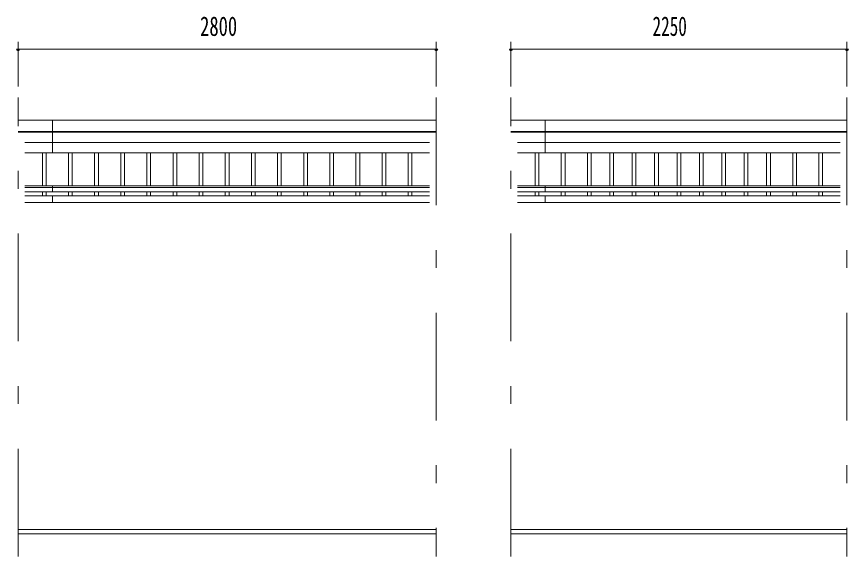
# Model space of a CAD drawing. Units: millimetres, scale not verified. Extents: x -25598 to 25608, y -10130 to 10130.
# Drawn here: x -15729 to -10159, y 1515 to 5126 of the extents above; entities that cross this region are included whole.
import ezdxf
from ezdxf.enums import TextEntityAlignment as Align

# ---------------------------------------------------------------- set-up
doc = ezdxf.new("R2010")
doc.units = ezdxf.units.MM
doc.header["$LTSCALE"] = 60
doc.linetypes.add('USER3', pattern=[24, 12, -5, 2, -5])
for name, color, linetype, lineweight in [('0-2_1-05BOLD', 7, 'Continuous', 18), ('0-3_1-25CENTER', 3, 'USER3', 18), ('0-4_1-45THIN', 4, 'Continuous', 18), ('0-5_1-55DIM', 3, 'Continuous', 18)]:
    doc.layers.add(name, color=color, linetype=linetype, lineweight=lineweight)
doc.styles.add('ＭＳ ゴシック', font='')
doc.styles.get('ＭＳ ゴシック').set_extended_font_data('MS Gothic')

msp = doc.modelspace()

# ---------------------------------------------------------------- linework, layer by layer
at = {"layer": '0-2_1-05BOLD'}
for p, q in [((-12918.98, 4433.63), (-15718.98, 4433.63)), ((-15488.98, 4433.63), (-15488.98, 4215.44)), ((-12418.98, 4433.63), (-10168.98, 4433.63)), ((-12188.98, 4215.44), (-12188.98, 4433.63)), ((-15718.98, 4358.49), (-12918.98, 4358.49)), ((-12918.98, 4354.42), (-15718.98, 4354.42)), ((-10168.98, 4358.49), (-12418.98, 4358.49)), ((-12418.98, 4354.42), (-10168.98, 4354.42)), ((-15674.43, 4284.93), (-12963.53, 4284.93)), ((-10213.53, 4284.93), (-12374.43, 4284.93)), ((-12963.53, 4215.44), (-15674.43, 4215.44)), ((-12374.43, 4215.44), (-10213.53, 4215.44)), ((-15674.43, 3993.82), (-12963.53, 3993.82)), ((-12963.53, 3983.39), (-15674.43, 3983.39)), ((-15488.98, 3993.82), (-15488.98, 3953.78)), ((-10213.53, 3993.82), (-12374.43, 3993.82)), ((-12374.43, 3983.39), (-10213.53, 3983.39)), ((-12188.98, 3993.82), (-12188.98, 3953.78)), ((-15674.43, 3953.78), (-12963.53, 3953.78)), ((-12963.53, 3927.45), (-15674.43, 3927.45)), ((-15488.98, 3927.45), (-15488.98, 3882.46)), ((-10213.53, 3953.78), (-12374.43, 3953.78)), ((-12374.43, 3927.45), (-10213.53, 3927.45)), ((-12188.98, 3927.45), (-12188.98, 3882.46)), ((-15674.43, 3882.46), (-12963.53, 3882.46)), ((-10213.53, 3882.46), (-12374.43, 3882.46)), ((-15718.98, 1694.63), (-12918.98, 1694.63)), ((-10168.98, 1694.63), (-12418.98, 1694.63)), ((-12918.98, 1664.63), (-15718.98, 1664.63)), ((-12418.98, 1664.63), (-10168.98, 1664.63))]:
    msp.add_line(p, q, dxfattribs=at)
at = {"layer": '0-3_1-25CENTER'}
for p, q in [((-15718.98, 1514.63), (-15718.98, 4584.63)), ((-12918.98, 4584.63), (-12918.98, 1514.63)), ((-12418.98, 1514.63), (-12418.98, 4584.63)), ((-10168.98, 4584.63), (-10168.98, 1514.63))]:
    msp.add_line(p, q, dxfattribs=at)
at = {"layer": '0-4_1-45THIN'}
for p, q in [((-15556.48, 3993.82), (-15556.48, 4215.44)), ((-15531.48, 4215.44), (-15531.48, 3993.82)), ((-15381.48, 4215.44), (-15381.48, 3993.82)), ((-15356.48, 3993.82), (-15356.48, 4215.44)), ((-15206.48, 3993.82), (-15206.48, 4215.44)), ((-15181.48, 4215.44), (-15181.48, 3993.82)), ((-15031.48, 4215.44), (-15031.48, 3993.82)), ((-15006.48, 3993.82), (-15006.48, 4215.44)), ((-14856.48, 3993.82), (-14856.48, 4215.44)), ((-14831.48, 4215.44), (-14831.48, 3993.82)), ((-14681.48, 4215.44), (-14681.48, 3993.82)), ((-14656.48, 3993.82), (-14656.48, 4215.44)), ((-14506.48, 3993.82), (-14506.48, 4215.44)), ((-14481.48, 4215.44), (-14481.48, 3993.82)), ((-14331.48, 4215.44), (-14331.48, 3993.82)), ((-14306.48, 3993.82), (-14306.48, 4215.44)), ((-14156.48, 3993.82), (-14156.48, 4215.44)), ((-14131.48, 4215.44), (-14131.48, 3993.82)), ((-13981.48, 4215.44), (-13981.48, 3993.82)), ((-13956.48, 3993.82), (-13956.48, 4215.44)), ((-13806.48, 3993.82), (-13806.48, 4215.44)), ((-13781.48, 4215.44), (-13781.48, 3993.82)), ((-13631.48, 4215.44), (-13631.48, 3993.82)), ((-13606.47, 3993.82), (-13606.47, 4215.44)), ((-13456.48, 3993.82), (-13456.48, 4215.44)), ((-13431.48, 4215.44), (-13431.48, 3993.82)), ((-13281.48, 4215.44), (-13281.48, 3993.82)), ((-13256.47, 3993.82), (-13256.47, 4215.44)), ((-13106.48, 3993.82), (-13106.48, 4215.44)), ((-13081.48, 4215.44), (-13081.48, 3993.82)), ((-12256.47, 4215.44), (-12256.47, 3993.82)), ((-12231.48, 3993.82), (-12231.48, 4215.44)), ((-12081.48, 3993.82), (-12081.48, 4215.44)), ((-12056.48, 4215.44), (-12056.48, 3993.82)), ((-11906.48, 4215.44), (-11906.48, 3993.82)), ((-11881.47, 3993.82), (-11881.47, 4215.44)), ((-11756.48, 3993.82), (-11756.48, 4215.44)), ((-11731.48, 4215.44), (-11731.48, 3993.82)), ((-11606.48, 4215.44), (-11606.48, 3993.82)), ((-11581.48, 3993.82), (-11581.48, 4215.44)), ((-11456.48, 3993.82), (-11456.48, 4215.44)), ((-11431.48, 4215.44), (-11431.48, 3993.82)), ((-11306.48, 4215.44), (-11306.48, 3993.82)), ((-11281.48, 3993.82), (-11281.48, 4215.44)), ((-11156.48, 3993.82), (-11156.48, 4215.44)), ((-11131.48, 4215.44), (-11131.48, 3993.82)), ((-11006.48, 4215.44), (-11006.48, 3993.82)), ((-10981.48, 3993.82), (-10981.48, 4215.44)), ((-10856.48, 3993.82), (-10856.48, 4215.44)), ((-10831.48, 4215.44), (-10831.48, 3993.82)), ((-10706.48, 4215.44), (-10706.48, 3993.82)), ((-10681.48, 3993.82), (-10681.48, 4215.44)), ((-10531.48, 3993.82), (-10531.48, 4215.44)), ((-10506.48, 4215.44), (-10506.48, 3993.82)), ((-10356.48, 4215.44), (-10356.48, 3993.82)), ((-10331.48, 3993.82), (-10331.48, 4215.44)), ((-15556.48, 3927.45), (-15556.48, 3953.78)), ((-15531.48, 3953.78), (-15531.48, 3927.45)), ((-15381.48, 3953.78), (-15381.48, 3927.45)), ((-15356.48, 3927.45), (-15356.48, 3953.78)), ((-15206.48, 3927.45), (-15206.48, 3953.78)), ((-15181.48, 3953.78), (-15181.48, 3927.45)), ((-15031.48, 3953.78), (-15031.48, 3927.45)), ((-15006.48, 3927.45), (-15006.48, 3953.78)), ((-14856.48, 3927.45), (-14856.48, 3953.78)), ((-14831.48, 3953.78), (-14831.48, 3927.45)), ((-14681.48, 3953.78), (-14681.48, 3927.45)), ((-14656.48, 3927.45), (-14656.48, 3953.78)), ((-14506.48, 3927.45), (-14506.48, 3953.78)), ((-14481.48, 3953.78), (-14481.48, 3927.45)), ((-14331.48, 3953.78), (-14331.48, 3927.45)), ((-14306.48, 3927.45), (-14306.48, 3953.78)), ((-14156.48, 3927.45), (-14156.48, 3953.78)), ((-14131.48, 3953.78), (-14131.48, 3927.45)), ((-13981.48, 3953.78), (-13981.48, 3927.45)), ((-13956.48, 3927.45), (-13956.48, 3953.78)), ((-13806.48, 3927.45), (-13806.48, 3953.78)), ((-13781.48, 3953.78), (-13781.48, 3927.45)), ((-13631.48, 3953.78), (-13631.48, 3927.45)), ((-13606.47, 3927.45), (-13606.47, 3953.78)), ((-13456.48, 3927.45), (-13456.48, 3953.78)), ((-13431.48, 3953.78), (-13431.48, 3927.45)), ((-13281.48, 3953.78), (-13281.48, 3927.45)), ((-13256.47, 3927.45), (-13256.47, 3953.78)), ((-13106.48, 3927.45), (-13106.48, 3953.78)), ((-13081.48, 3953.78), (-13081.48, 3927.45)), ((-12256.47, 3953.78), (-12256.48, 3927.45)), ((-12231.48, 3927.45), (-12231.48, 3953.78)), ((-12081.48, 3927.45), (-12081.48, 3953.78)), ((-12056.48, 3953.78), (-12056.48, 3927.45)), ((-11906.48, 3953.78), (-11906.48, 3927.45)), ((-11881.47, 3927.45), (-11881.47, 3953.78)), ((-11756.48, 3927.45), (-11756.48, 3953.78)), ((-11731.48, 3953.78), (-11731.48, 3927.45)), ((-11606.48, 3953.78), (-11606.48, 3927.45)), ((-11581.48, 3927.45), (-11581.48, 3953.78)), ((-11456.48, 3927.45), (-11456.48, 3953.78)), ((-11431.48, 3953.78), (-11431.48, 3927.45)), ((-11306.48, 3953.78), (-11306.48, 3927.45)), ((-11281.48, 3927.45), (-11281.48, 3953.78)), ((-11156.48, 3927.45), (-11156.48, 3953.78)), ((-11131.48, 3953.78), (-11131.48, 3927.45)), ((-11006.48, 3953.78), (-11006.48, 3927.45)), ((-10981.48, 3927.45), (-10981.48, 3953.78)), ((-10856.48, 3927.45), (-10856.48, 3953.78)), ((-10831.48, 3953.78), (-10831.48, 3927.45)), ((-10706.48, 3953.78), (-10706.48, 3927.45)), ((-10681.48, 3927.45), (-10681.48, 3953.78)), ((-10531.48, 3927.45), (-10531.48, 3953.78)), ((-10506.48, 3953.78), (-10506.48, 3927.45)), ((-10356.48, 3953.78), (-10356.48, 3927.45)), ((-10331.48, 3927.45), (-10331.48, 3953.78))]:
    msp.add_line(p, q, dxfattribs=at)
at = {"layer": '0-5_1-55DIM'}
for p, q in [((-15718.98, 4659.63), (-15718.98, 4958.63)), ((-12918.98, 4958.63), (-12918.98, 4659.63)), ((-12418.98, 4659.63), (-12418.98, 4958.63)), ((-10168.98, 4958.63), (-10168.98, 4659.63)), ((-15708.98, 4908.63), (-15728.98, 4908.63)), ((-15718.98, 4908.63), (-12918.98, 4908.63)), ((-15718.98, 4908.63), (-12918.98, 4908.63)), ((-12908.98, 4908.63), (-12928.98, 4908.63)), ((-12408.98, 4908.63), (-12428.98, 4908.63)), ((-12418.98, 4908.63), (-10168.98, 4908.63)), ((-12418.98, 4908.63), (-10168.98, 4908.63)), ((-10158.98, 4908.63), (-10178.98, 4908.63))]:
    msp.add_line(p, q, dxfattribs=at)
for centre in [(-15718.98, 4908.63), (-12918.98, 4908.63), (-12418.98, 4908.63), (-10168.98, 4908.63)]:
    msp.add_arc(centre, 10, 180, 0, dxfattribs=at)

# ---------------------------------------------------------------- texts
at = {"layer": '0-5_1-55DIM', "color": 7, "style": 'ＭＳ ゴシック'}
for s, width, p in [('2800', 0.7, (-14500.25, 4958.63)), ('2250', 0.65, (-11470.66, 4958.63))]:
    msp.add_text(s, height=130.2, dxfattribs=dict(at, width=width)).set_placement(p, align=Align.BOTTOM_LEFT)

doc.saveas('drawing.dxf')
